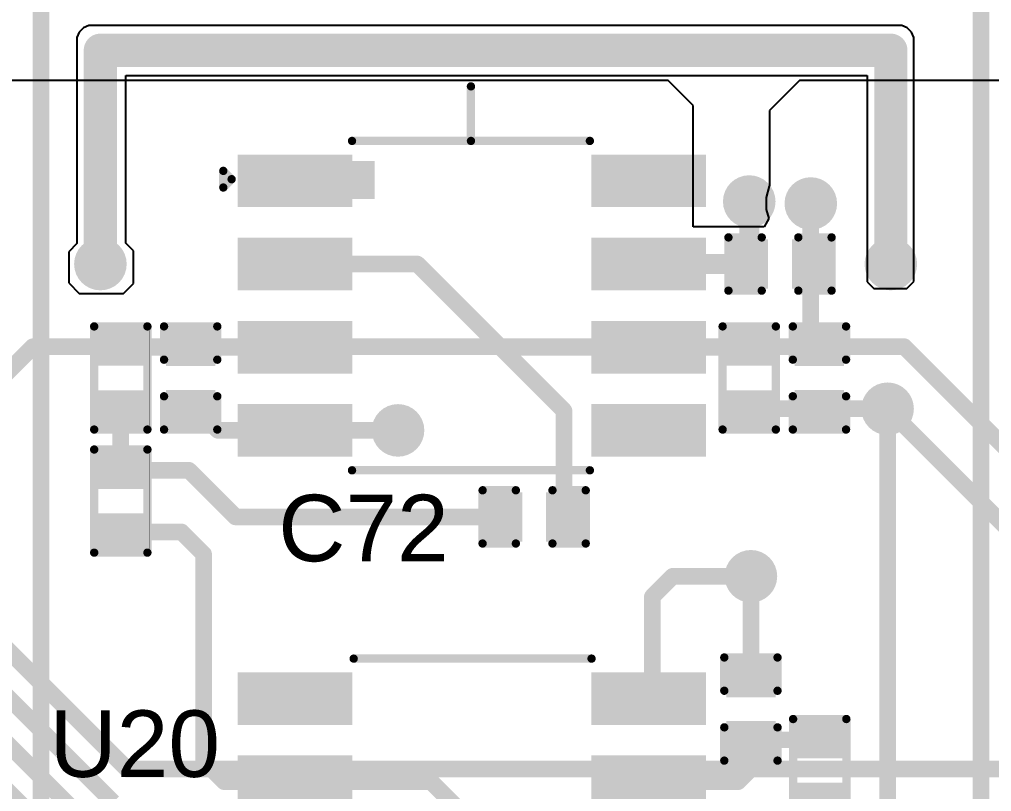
# Model space of a CAD drawing. Header units: millimetres. Extents: x -1.62 to 7.16, y -0.1 to 4.29.
# Drawn here: x 3.334 to 3.918, y 3.032 to 3.496 of the extents above; entities that cross this region are included whole.
import ezdxf

# ---------------------------------------------------------------- set-up
doc = ezdxf.new("R2010")
doc.units = ezdxf.units.MM
doc.header["$MEASUREMENT"] = 0
for name, color, linetype in [('BottomLayer', 5, 'Continuous'), ('BottomSolder', 6, 'Continuous'), ('TopLayer', 1, 'Continuous'), ('TopOverlay', 2, 'Continuous'), ('TopPaste', 8, 'Continuous'), ('TopSolder', 216, 'Continuous'), ('ViaHoleLayer', 16, 'Continuous')]:
    doc.layers.add(name, color=color, linetype=linetype)
doc.styles.add('Arial', font='', dxfattribs={"height": 0.2})
doc.styles.get('Arial').set_extended_font_data('Arial')

# ---------------------------------------------------------------- blocks, each defined once
blk = doc.blocks.new('SOIC_8_0_154___3_90___W______7')
at = {"layer": 'TopLayer'}
for points in [[(-0.136811, 0.063189), (-0.136811, 0.086811), (-0.0757874, 0.086811), (-0.0757874, 0.063189)], [(0.0757874, 0.063189), (0.0757874, 0.086811), (0.136811, 0.086811), (0.136811, 0.063189)], [(-0.136811, 0.013189), (-0.136811, 0.036811), (-0.0757874, 0.036811), (-0.0757874, 0.013189)], [(0.0757874, 0.013189), (0.0757874, 0.036811), (0.136811, 0.036811), (0.136811, 0.013189)], [(-0.136811, -0.036811), (-0.136811, -0.013189), (-0.0757874, -0.013189), (-0.0757874, -0.036811)], [(0.0757874, -0.036811), (0.0757874, -0.013189), (0.136811, -0.013189), (0.136811, -0.036811)], [(-0.136811, -0.086811), (-0.136811, -0.063189), (-0.0757874, -0.063189), (-0.0757874, -0.086811)], [(0.0757874, -0.086811), (0.0757874, -0.063189), (0.136811, -0.063189), (0.136811, -0.086811)]]:
    blk.add_hatch(color=1, dxfattribs=at).paths.add_polyline_path(points)
at = {"layer": 'TopOverlay'}
blk.add_hatch(color=2, dxfattribs=at).paths.add_polyline_path([(-0.0723701, 0.0639998), (-0.0583701, 0.0639998), (-0.0583701, 0.0869998), (-0.0723701, 0.0869998)])
at = {"layer": 'TopPaste'}
for points in [[(-0.136811, 0.063189), (-0.136811, 0.086811), (-0.0757874, 0.086811), (-0.0757874, 0.063189)], [(0.0757874, 0.063189), (0.0757874, 0.086811), (0.136811, 0.086811), (0.136811, 0.063189)], [(-0.136811, 0.013189), (-0.136811, 0.036811), (-0.0757874, 0.036811), (-0.0757874, 0.013189)], [(0.0757874, 0.013189), (0.0757874, 0.036811), (0.136811, 0.036811), (0.136811, 0.013189)], [(-0.136811, -0.036811), (-0.136811, -0.013189), (-0.0757874, -0.013189), (-0.0757874, -0.036811)], [(0.0757874, -0.036811), (0.0757874, -0.013189), (0.136811, -0.013189), (0.136811, -0.036811)], [(-0.136811, -0.086811), (-0.136811, -0.063189), (-0.0757874, -0.063189), (-0.0757874, -0.086811)], [(0.0757874, -0.086811), (0.0757874, -0.063189), (0.136811, -0.063189), (0.136811, -0.086811)]]:
    blk.add_hatch(color=8, dxfattribs=at).paths.add_polyline_path(points)
at = {"layer": 'TopSolder'}
for points in [[(-0.140811, 0.059189), (-0.140811, 0.090811), (-0.0717874, 0.090811), (-0.0717874, 0.059189)], [(0.0717874, 0.059189), (0.0717874, 0.090811), (0.140811, 0.090811), (0.140811, 0.059189)], [(-0.140811, 0.009189), (-0.140811, 0.040811), (-0.0717874, 0.040811), (-0.0717874, 0.009189)], [(0.0717874, 0.009189), (0.0717874, 0.040811), (0.140811, 0.040811), (0.140811, 0.009189)], [(-0.140811, -0.040811), (-0.140811, -0.009189), (-0.0717874, -0.009189), (-0.0717874, -0.040811)], [(0.0717874, -0.040811), (0.0717874, -0.009189), (0.140811, -0.009189), (0.140811, -0.040811)], [(-0.140811, -0.090811), (-0.140811, -0.059189), (-0.0717874, -0.059189), (-0.0717874, -0.090811)], [(0.0717874, -0.090811), (0.0717874, -0.059189), (0.140811, -0.059189), (0.140811, -0.090811)]]:
    blk.add_hatch(color=216, dxfattribs=at).paths.add_polyline_path(points)
at = {"layer": 'TopOverlay', "const_width": 0.005}
for points in [[(0.071, 0.099), (-0.072, 0.099)], [(-0.1443701, 0.076), (-0.1493701, 0.081)], [(-0.1493701, 0.081), (-0.1493701, 0.071)], [(-0.1443701, 0.076), (-0.1493701, 0.071)], [(0.071, -0.099), (-0.072, -0.099)]]:
    blk.add_lwpolyline(points, dxfattribs=at)
at = {"layer": 'TopOverlay', "const_width": 0.0025}
for points in [[(-0.07325, 0.099, 1), (-0.07075, 0.099, 1)], [(0.06975, 0.099, 1), (0.07225, 0.099, 1)], [(-0.1506201, 0.081, 1), (-0.1481201, 0.081, 1)], [(-0.1506201, 0.081, 1), (-0.1481201, 0.081, 1)], [(-0.1456201, 0.076, 1), (-0.1431201, 0.076, 1)], [(-0.1456201, 0.076, 1), (-0.1431201, 0.076, 1)], [(-0.1506201, 0.071, 1), (-0.1481201, 0.071, 1)], [(-0.1506201, 0.071, 1), (-0.1481201, 0.071, 1)], [(-0.07325, -0.099, 1), (-0.07075, -0.099, 1)], [(0.06975, -0.099, 1), (0.07225, -0.099, 1)]]:
    blk.add_lwpolyline(points, format="xyb", close=True, dxfattribs=at)
blk = doc.blocks.new('SOIC_8_0_154___3_90___W______8')
at = {"layer": 'TopLayer'}
for points in [[(-0.136811, 0.063189), (-0.136811, 0.086811), (-0.0757874, 0.086811), (-0.0757874, 0.063189)], [(0.0757874, 0.063189), (0.0757874, 0.086811), (0.136811, 0.086811), (0.136811, 0.063189)], [(-0.136811, 0.013189), (-0.136811, 0.036811), (-0.0757874, 0.036811), (-0.0757874, 0.013189)], [(0.0757874, 0.013189), (0.0757874, 0.036811), (0.136811, 0.036811), (0.136811, 0.013189)], [(-0.136811, -0.036811), (-0.136811, -0.013189), (-0.0757874, -0.013189), (-0.0757874, -0.036811)], [(0.0757874, -0.036811), (0.0757874, -0.013189), (0.136811, -0.013189), (0.136811, -0.036811)], [(-0.136811, -0.086811), (-0.136811, -0.063189), (-0.0757874, -0.063189), (-0.0757874, -0.086811)], [(0.0757874, -0.086811), (0.0757874, -0.063189), (0.136811, -0.063189), (0.136811, -0.086811)]]:
    blk.add_hatch(color=1, dxfattribs=at).paths.add_polyline_path(points)
at = {"layer": 'TopOverlay'}
blk.add_hatch(color=2, dxfattribs=at).paths.add_polyline_path([(-0.0723701, 0.064), (-0.0583701, 0.064), (-0.0583701, 0.087), (-0.0723701, 0.087)])
at = {"layer": 'TopPaste'}
for points in [[(-0.136811, 0.063189), (-0.136811, 0.086811), (-0.0757874, 0.086811), (-0.0757874, 0.063189)], [(0.0757874, 0.063189), (0.0757874, 0.086811), (0.136811, 0.086811), (0.136811, 0.063189)], [(-0.136811, 0.013189), (-0.136811, 0.036811), (-0.0757874, 0.036811), (-0.0757874, 0.013189)], [(0.0757874, 0.013189), (0.0757874, 0.036811), (0.136811, 0.036811), (0.136811, 0.013189)], [(-0.136811, -0.036811), (-0.136811, -0.013189), (-0.0757874, -0.013189), (-0.0757874, -0.036811)], [(0.0757874, -0.036811), (0.0757874, -0.013189), (0.136811, -0.013189), (0.136811, -0.036811)], [(-0.136811, -0.086811), (-0.136811, -0.063189), (-0.0757874, -0.063189), (-0.0757874, -0.086811)], [(0.0757874, -0.086811), (0.0757874, -0.063189), (0.136811, -0.063189), (0.136811, -0.086811)]]:
    blk.add_hatch(color=8, dxfattribs=at).paths.add_polyline_path(points)
at = {"layer": 'TopSolder'}
for points in [[(-0.140811, 0.059189), (-0.140811, 0.090811), (-0.0717874, 0.090811), (-0.0717874, 0.059189)], [(0.0717874, 0.059189), (0.0717874, 0.090811), (0.140811, 0.090811), (0.140811, 0.059189)], [(-0.140811, 0.009189), (-0.140811, 0.040811), (-0.0717874, 0.040811), (-0.0717874, 0.009189)], [(0.0717874, 0.009189), (0.0717874, 0.040811), (0.140811, 0.040811), (0.140811, 0.009189)], [(-0.140811, -0.040811), (-0.140811, -0.009189), (-0.0717874, -0.009189), (-0.0717874, -0.040811)], [(0.0717874, -0.040811), (0.0717874, -0.009189), (0.140811, -0.009189), (0.140811, -0.040811)], [(-0.140811, -0.090811), (-0.140811, -0.059189), (-0.0717874, -0.059189), (-0.0717874, -0.090811)], [(0.0717874, -0.090811), (0.0717874, -0.059189), (0.140811, -0.059189), (0.140811, -0.090811)]]:
    blk.add_hatch(color=216, dxfattribs=at).paths.add_polyline_path(points)
at = {"layer": 'TopOverlay', "const_width": 0.005}
for points in [[(-0.072, 0.099), (0.071, 0.099)], [(-0.1493701, 0.081), (-0.1443701, 0.076)], [(-0.1493701, 0.071), (-0.1493701, 0.081)], [(-0.1493701, 0.071), (-0.1443701, 0.076)], [(-0.072, -0.099), (0.071, -0.099)]]:
    blk.add_lwpolyline(points, dxfattribs=at)
at = {"layer": 'TopOverlay', "const_width": 0.0025}
for points in [[(-0.07325, 0.099, 1), (-0.07075, 0.099, 1)], [(0.06975, 0.099, 1), (0.07225, 0.099, 1)], [(-0.1506201, 0.081, 1), (-0.1481201, 0.081, 1)], [(-0.1506201, 0.081, 1), (-0.1481201, 0.081, 1)], [(-0.1456201, 0.076, 1), (-0.1431201, 0.076, 1)], [(-0.1456201, 0.076, 1), (-0.1431201, 0.076, 1)], [(-0.1506201, 0.071, 1), (-0.1481201, 0.071, 1)], [(-0.1506201, 0.071, 1), (-0.1481201, 0.071, 1)], [(-0.07325, -0.099, 1), (-0.07075, -0.099, 1)], [(0.06975, -0.099, 1), (0.07225, -0.099, 1)]]:
    blk.add_lwpolyline(points, format="xyb", close=True, dxfattribs=at)
blk = doc.blocks.new('R___0402_23')
at = {"layer": 'TopLayer'}
for points in [[(-0.0275, -0.0125), (-0.0275, 0.0125), (-0.0095, 0.0125), (-0.0095, -0.0125)], [(0.0095, -0.0125), (0.0095, 0.0125), (0.0275, 0.0125), (0.0275, -0.0125)]]:
    blk.add_hatch(color=1, dxfattribs=at).paths.add_polyline_path(points)
at = {"layer": 'TopPaste'}
for points in [[(-0.0275, -0.0125), (-0.0275, 0.0125), (-0.0095, 0.0125), (-0.0095, -0.0125)], [(0.0095, -0.0125), (0.0095, 0.0125), (0.0275, 0.0125), (0.0275, -0.0125)]]:
    blk.add_hatch(color=8, dxfattribs=at).paths.add_polyline_path(points)
at = {"layer": 'TopSolder'}
for points in [[(-0.0296654, -0.0146654), (-0.0296654, 0.0146654), (-0.0073346, 0.0146654), (-0.0073346, -0.0146654)], [(0.0073346, -0.0146654), (0.0073346, 0.0146654), (0.0296654, 0.0146654), (0.0296654, -0.0146654)]]:
    blk.add_hatch(color=216, dxfattribs=at).paths.add_polyline_path(points)
at = {"layer": 'TopOverlay'}
for points, const_width in [([(-0.031, 0.016), (0.031, 0.016)], 0.005), ([(-0.031, 0.016), (-0.031, -0.016)], 0.005), ([(0.031, 0.016), (0.031, -0.016)], 0.005), ([(-0.031, -0.016), (0.031, -0.016)], 0.005), ([(-0.032, -0.017), (0.032, -0.017)], 0.000127)]:
    blk.add_lwpolyline(points, dxfattribs=dict(at, const_width=const_width))
for points, const_width in [([(-0.03225, 0.016, 1), (-0.02975, 0.016, 1)], 0.0025), ([(-0.03225, 0.016, 1), (-0.02975, 0.016, 1)], 0.0025), ([(0.02975, 0.016, 1), (0.03225, 0.016, 1)], 0.0025), ([(0.02975, 0.016, 1), (0.03225, 0.016, 1)], 0.0025), ([(-0.03225, -0.016, 1), (-0.02975, -0.016, 1)], 0.0025), ([(-0.03225, -0.016, 1), (-0.02975, -0.016, 1)], 0.0025), ([(-0.0320317, -0.017, 1), (-0.0319683, -0.017, 1)], 6.35e-05), ([(0.02975, -0.016, 1), (0.03225, -0.016, 1)], 0.0025), ([(0.02975, -0.016, 1), (0.03225, -0.016, 1)], 0.0025), ([(0.0319683, -0.017, 1), (0.0320317, -0.017, 1)], 6.35e-05)]:
    blk.add_lwpolyline(points, format="xyb", close=True, dxfattribs=dict(at, const_width=const_width))
blk = doc.blocks.new('R___0402_25')
at = {"layer": 'TopLayer'}
for points in [[(-0.0275, -0.0125), (-0.0275, 0.0125), (-0.0095, 0.0125), (-0.0095, -0.0125)], [(0.0095, -0.0125), (0.0095, 0.0125), (0.0275, 0.0125), (0.0275, -0.0125)]]:
    blk.add_hatch(color=1, dxfattribs=at).paths.add_polyline_path(points)
at = {"layer": 'TopPaste'}
for points in [[(-0.0275, -0.0125), (-0.0275, 0.0125), (-0.0095, 0.0125), (-0.0095, -0.0125)], [(0.0095, -0.0125), (0.0095, 0.0125), (0.0275, 0.0125), (0.0275, -0.0125)]]:
    blk.add_hatch(color=8, dxfattribs=at).paths.add_polyline_path(points)
at = {"layer": 'TopSolder'}
for points in [[(-0.0296654, -0.0146654), (-0.0296654, 0.0146654), (-0.0073346, 0.0146654), (-0.0073346, -0.0146654)], [(0.0073346, -0.0146654), (0.0073346, 0.0146654), (0.0296654, 0.0146654), (0.0296654, -0.0146654)]]:
    blk.add_hatch(color=216, dxfattribs=at).paths.add_polyline_path(points)
at = {"layer": 'TopOverlay'}
for points, const_width in [([(-0.031, 0.016), (0.031, 0.016)], 0.005), ([(-0.031, 0.016), (-0.031, -0.016)], 0.005), ([(0.031, 0.016), (0.031, -0.016)], 0.005), ([(-0.031, -0.016), (0.031, -0.016)], 0.005), ([(-0.032, -0.017), (0.032, -0.017)], 0.000127)]:
    blk.add_lwpolyline(points, dxfattribs=dict(at, const_width=const_width))
for points, const_width in [([(-0.03225, 0.016, 1), (-0.02975, 0.016, 1)], 0.0025), ([(-0.03225, 0.016, 1), (-0.02975, 0.016, 1)], 0.0025), ([(0.02975, 0.016, 1), (0.03225, 0.016, 1)], 0.0025), ([(0.02975, 0.016, 1), (0.03225, 0.016, 1)], 0.0025), ([(-0.03225, -0.016, 1), (-0.02975, -0.016, 1)], 0.0025), ([(-0.03225, -0.016, 1), (-0.02975, -0.016, 1)], 0.0025), ([(-0.0320317, -0.017, 1), (-0.0319683, -0.017, 1)], 6.35e-05), ([(0.02975, -0.016, 1), (0.03225, -0.016, 1)], 0.0025), ([(0.02975, -0.016, 1), (0.03225, -0.016, 1)], 0.0025), ([(0.0319683, -0.017, 1), (0.0320317, -0.017, 1)], 6.35e-05)]:
    blk.add_lwpolyline(points, format="xyb", close=True, dxfattribs=dict(at, const_width=const_width))
blk = doc.blocks.new('R___0402_26')
at = {"layer": 'TopLayer'}
for points in [[(-0.0275, -0.0125), (-0.0275, 0.0125), (-0.0095, 0.0125), (-0.0095, -0.0125)], [(0.0095, -0.0125), (0.0095, 0.0125), (0.0275, 0.0125), (0.0275, -0.0125)]]:
    blk.add_hatch(color=1, dxfattribs=at).paths.add_polyline_path(points)
at = {"layer": 'TopPaste'}
for points in [[(-0.0275, -0.0125), (-0.0275, 0.0125), (-0.0095, 0.0125), (-0.0095, -0.0125)], [(0.0095, -0.0125), (0.0095, 0.0125), (0.0275, 0.0125), (0.0275, -0.0125)]]:
    blk.add_hatch(color=8, dxfattribs=at).paths.add_polyline_path(points)
at = {"layer": 'TopSolder'}
for points in [[(-0.0296654, -0.0146654), (-0.0296654, 0.0146654), (-0.0073346, 0.0146654), (-0.0073346, -0.0146654)], [(0.0073346, -0.0146654), (0.0073346, 0.0146654), (0.0296654, 0.0146654), (0.0296654, -0.0146654)]]:
    blk.add_hatch(color=216, dxfattribs=at).paths.add_polyline_path(points)
at = {"layer": 'TopOverlay'}
for points, const_width in [([(-0.031, 0.016), (0.031, 0.016)], 0.005), ([(-0.031, 0.016), (-0.031, -0.016)], 0.005), ([(0.031, 0.016), (0.031, -0.016)], 0.005), ([(-0.031, -0.016), (0.031, -0.016)], 0.005), ([(-0.032, -0.017), (0.032, -0.017)], 0.000127)]:
    blk.add_lwpolyline(points, dxfattribs=dict(at, const_width=const_width))
for points, const_width in [([(-0.03225, 0.016, 1), (-0.02975, 0.016, 1)], 0.0025), ([(-0.03225, 0.016, 1), (-0.02975, 0.016, 1)], 0.0025), ([(0.02975, 0.016, 1), (0.03225, 0.016, 1)], 0.0025), ([(0.02975, 0.016, 1), (0.03225, 0.016, 1)], 0.0025), ([(-0.03225, -0.016, 1), (-0.02975, -0.016, 1)], 0.0025), ([(-0.03225, -0.016, 1), (-0.02975, -0.016, 1)], 0.0025), ([(-0.0320317, -0.017, 1), (-0.0319683, -0.017, 1)], 6.35e-05), ([(0.02975, -0.016, 1), (0.03225, -0.016, 1)], 0.0025), ([(0.02975, -0.016, 1), (0.03225, -0.016, 1)], 0.0025), ([(0.0319683, -0.017, 1), (0.0320317, -0.017, 1)], 6.35e-05)]:
    blk.add_lwpolyline(points, format="xyb", close=True, dxfattribs=dict(at, const_width=const_width))
blk = doc.blocks.new('R___0402_27')
at = {"layer": 'TopLayer'}
for points in [[(-0.0275, -0.0125), (-0.0275, 0.0125), (-0.0095, 0.0125), (-0.0095, -0.0125)], [(0.0095, -0.0125), (0.0095, 0.0125), (0.0275, 0.0125), (0.0275, -0.0125)]]:
    blk.add_hatch(color=1, dxfattribs=at).paths.add_polyline_path(points)
at = {"layer": 'TopPaste'}
for points in [[(-0.0275, -0.0125), (-0.0275, 0.0125), (-0.0095, 0.0125), (-0.0095, -0.0125)], [(0.0095, -0.0125), (0.0095, 0.0125), (0.0275, 0.0125), (0.0275, -0.0125)]]:
    blk.add_hatch(color=8, dxfattribs=at).paths.add_polyline_path(points)
at = {"layer": 'TopSolder'}
for points in [[(-0.0296654, -0.0146654), (-0.0296654, 0.0146654), (-0.0073346, 0.0146654), (-0.0073346, -0.0146654)], [(0.0073346, -0.0146654), (0.0073346, 0.0146654), (0.0296654, 0.0146654), (0.0296654, -0.0146654)]]:
    blk.add_hatch(color=216, dxfattribs=at).paths.add_polyline_path(points)
at = {"layer": 'TopOverlay'}
for points, const_width in [([(0.031, 0.016), (-0.031, 0.016)], 0.005), ([(-0.031, -0.016), (-0.031, 0.016)], 0.005), ([(0.031, -0.016), (0.031, 0.016)], 0.005), ([(0.031, -0.016), (-0.031, -0.016)], 0.005), ([(0.032, -0.017), (-0.032, -0.017)], 0.000127)]:
    blk.add_lwpolyline(points, dxfattribs=dict(at, const_width=const_width))
for points, const_width in [([(-0.03225, 0.016, 1), (-0.02975, 0.016, 1)], 0.0025), ([(-0.03225, 0.016, 1), (-0.02975, 0.016, 1)], 0.0025), ([(0.02975, 0.016, 1), (0.03225, 0.016, 1)], 0.0025), ([(0.02975, 0.016, 1), (0.03225, 0.016, 1)], 0.0025), ([(-0.03225, -0.016, 1), (-0.02975, -0.016, 1)], 0.0025), ([(-0.03225, -0.016, 1), (-0.02975, -0.016, 1)], 0.0025), ([(-0.0320317, -0.017, 1), (-0.0319683, -0.017, 1)], 6.35e-05), ([(0.02975, -0.016, 1), (0.03225, -0.016, 1)], 0.0025), ([(0.02975, -0.016, 1), (0.03225, -0.016, 1)], 0.0025), ([(0.0319683, -0.017, 1), (0.0320317, -0.017, 1)], 6.35e-05)]:
    blk.add_lwpolyline(points, format="xyb", close=True, dxfattribs=dict(at, const_width=const_width))
blk = doc.blocks.new('C___0402_50')
at = {"layer": 'TopLayer'}
for points in [[(-0.0275, -0.0125), (-0.0275, 0.0125), (-0.0095, 0.0125), (-0.0095, -0.0125)], [(0.0095, -0.0125), (0.0095, 0.0125), (0.0275, 0.0125), (0.0275, -0.0125)]]:
    blk.add_hatch(color=1, dxfattribs=at).paths.add_polyline_path(points)
at = {"layer": 'TopPaste'}
for points in [[(-0.0275, -0.0125), (-0.0275, 0.0125), (-0.0095, 0.0125), (-0.0095, -0.0125)], [(0.0095, -0.0125), (0.0095, 0.0125), (0.0275, 0.0125), (0.0275, -0.0125)]]:
    blk.add_hatch(color=8, dxfattribs=at).paths.add_polyline_path(points)
at = {"layer": 'TopSolder'}
for points in [[(-0.0298622, -0.0148622), (-0.0298622, 0.0148622), (-0.0071378, 0.0148622), (-0.0071378, -0.0148622)], [(0.0071378, -0.0148622), (0.0071378, 0.0148622), (0.0298622, 0.0148622), (0.0298622, -0.0148622)]]:
    blk.add_hatch(color=216, dxfattribs=at).paths.add_polyline_path(points)
at = {"layer": 'TopOverlay', "const_width": 0.005}
for points in [[(-0.031, -0.016), (-0.031, 0.016)], [(-0.031, 0.016), (-0.011, 0.016)], [(0.011, 0.016), (0.031, 0.016)], [(0.031, -0.016), (0.031, 0.016)], [(-0.031, -0.016), (-0.011, -0.016)], [(0.011, -0.016), (0.031, -0.016)]]:
    blk.add_lwpolyline(points, dxfattribs=at)
at = {"layer": 'TopOverlay', "const_width": 0.0025}
for points in [[(-0.03225, 0.016, 1), (-0.02975, 0.016, 1)], [(-0.03225, 0.016, 1), (-0.02975, 0.016, 1)], [(-0.01225, 0.016, 1), (-0.00975, 0.016, 1)], [(0.00975, 0.016, 1), (0.01225, 0.016, 1)], [(0.02975, 0.016, 1), (0.03225, 0.016, 1)], [(0.02975, 0.016, 1), (0.03225, 0.016, 1)], [(-0.03225, -0.016, 1), (-0.02975, -0.016, 1)], [(-0.03225, -0.016, 1), (-0.02975, -0.016, 1)], [(-0.01225, -0.016, 1), (-0.00975, -0.016, 1)], [(0.00975, -0.016, 1), (0.01225, -0.016, 1)], [(0.02975, -0.016, 1), (0.03225, -0.016, 1)], [(0.02975, -0.016, 1), (0.03225, -0.016, 1)]]:
    blk.add_lwpolyline(points, format="xyb", close=True, dxfattribs=at)
blk = doc.blocks.new('C___0402_51')
at = {"layer": 'TopLayer'}
for points in [[(-0.0275, -0.0125), (-0.0275, 0.0125), (-0.0095, 0.0125), (-0.0095, -0.0125)], [(0.0095, -0.0125), (0.0095, 0.0125), (0.0275, 0.0125), (0.0275, -0.0125)]]:
    blk.add_hatch(color=1, dxfattribs=at).paths.add_polyline_path(points)
at = {"layer": 'TopPaste'}
for points in [[(-0.0275, -0.0125), (-0.0275, 0.0125), (-0.0095, 0.0125), (-0.0095, -0.0125)], [(0.0095, -0.0125), (0.0095, 0.0125), (0.0275, 0.0125), (0.0275, -0.0125)]]:
    blk.add_hatch(color=8, dxfattribs=at).paths.add_polyline_path(points)
at = {"layer": 'TopSolder'}
for points in [[(-0.0298622, -0.0148622), (-0.0298622, 0.0148622), (-0.0071378, 0.0148622), (-0.0071378, -0.0148622)], [(0.0071378, -0.0148622), (0.0071378, 0.0148622), (0.0298622, 0.0148622), (0.0298622, -0.0148622)]]:
    blk.add_hatch(color=216, dxfattribs=at).paths.add_polyline_path(points)
at = {"layer": 'TopOverlay', "const_width": 0.005}
for points in [[(-0.031, -0.016), (-0.031, 0.016)], [(-0.011, 0.016), (-0.031, 0.016)], [(0.031, 0.016), (0.011, 0.016)], [(0.031, -0.016), (0.031, 0.016)], [(-0.011, -0.016), (-0.031, -0.016)], [(0.031, -0.016), (0.011, -0.016)]]:
    blk.add_lwpolyline(points, dxfattribs=at)
at = {"layer": 'TopOverlay', "const_width": 0.0025}
for points in [[(-0.03225, 0.016, 1), (-0.02975, 0.016, 1)], [(-0.03225, 0.016, 1), (-0.02975, 0.016, 1)], [(-0.01225, 0.016, 1), (-0.00975, 0.016, 1)], [(0.00975, 0.016, 1), (0.01225, 0.016, 1)], [(0.02975, 0.016, 1), (0.03225, 0.016, 1)], [(0.02975, 0.016, 1), (0.03225, 0.016, 1)], [(-0.03225, -0.016, 1), (-0.02975, -0.016, 1)], [(-0.03225, -0.016, 1), (-0.02975, -0.016, 1)], [(-0.01225, -0.016, 1), (-0.00975, -0.016, 1)], [(0.00975, -0.016, 1), (0.01225, -0.016, 1)], [(0.02975, -0.016, 1), (0.03225, -0.016, 1)], [(0.02975, -0.016, 1), (0.03225, -0.016, 1)]]:
    blk.add_lwpolyline(points, format="xyb", close=True, dxfattribs=at)
blk = doc.blocks.new('C___0402_52')
at = {"layer": 'TopLayer'}
for points in [[(-0.0275, -0.0125), (-0.0275, 0.0125), (-0.0095, 0.0125), (-0.0095, -0.0125)], [(0.0095, -0.0125), (0.0095, 0.0125), (0.0275, 0.0125), (0.0275, -0.0125)]]:
    blk.add_hatch(color=1, dxfattribs=at).paths.add_polyline_path(points)
at = {"layer": 'TopPaste'}
for points in [[(-0.0275, -0.0125), (-0.0275, 0.0125), (-0.0095, 0.0125), (-0.0095, -0.0125)], [(0.0095, -0.0125), (0.0095, 0.0125), (0.0275, 0.0125), (0.0275, -0.0125)]]:
    blk.add_hatch(color=8, dxfattribs=at).paths.add_polyline_path(points)
at = {"layer": 'TopSolder'}
for points in [[(-0.0298622, -0.0148622), (-0.0298622, 0.0148622), (-0.0071378, 0.0148622), (-0.0071378, -0.0148622)], [(0.0071378, -0.0148622), (0.0071378, 0.0148622), (0.0298622, 0.0148622), (0.0298622, -0.0148622)]]:
    blk.add_hatch(color=216, dxfattribs=at).paths.add_polyline_path(points)
at = {"layer": 'TopOverlay', "const_width": 0.005}
for points in [[(-0.031, 0.016), (-0.031, -0.016)], [(-0.031, 0.016), (-0.011, 0.016)], [(0.011, 0.016), (0.031, 0.016)], [(0.031, 0.016), (0.031, -0.016)], [(-0.031, -0.016), (-0.011, -0.016)], [(0.011, -0.016), (0.031, -0.016)]]:
    blk.add_lwpolyline(points, dxfattribs=at)
at = {"layer": 'TopOverlay', "const_width": 0.0025}
for points in [[(-0.03225, 0.016, 1), (-0.02975, 0.016, 1)], [(-0.03225, 0.016, 1), (-0.02975, 0.016, 1)], [(-0.01225, 0.016, 1), (-0.00975, 0.016, 1)], [(0.00975, 0.016, 1), (0.01225, 0.016, 1)], [(0.02975, 0.016, 1), (0.03225, 0.016, 1)], [(0.02975, 0.016, 1), (0.03225, 0.016, 1)], [(-0.03225, -0.016, 1), (-0.02975, -0.016, 1)], [(-0.03225, -0.016, 1), (-0.02975, -0.016, 1)], [(-0.01225, -0.016, 1), (-0.00975, -0.016, 1)], [(0.00975, -0.016, 1), (0.01225, -0.016, 1)], [(0.02975, -0.016, 1), (0.03225, -0.016, 1)], [(0.02975, -0.016, 1), (0.03225, -0.016, 1)]]:
    blk.add_lwpolyline(points, format="xyb", close=True, dxfattribs=at)
blk = doc.blocks.new('C___0402_53')
at = {"layer": 'TopLayer'}
for points in [[(-0.0275, -0.0125), (-0.0275, 0.0125), (-0.0095, 0.0125), (-0.0095, -0.0125)], [(0.0095, -0.0125), (0.0095, 0.0125), (0.0275, 0.0125), (0.0275, -0.0125)]]:
    blk.add_hatch(color=1, dxfattribs=at).paths.add_polyline_path(points)
at = {"layer": 'TopPaste'}
for points in [[(-0.0275, -0.0125), (-0.0275, 0.0125), (-0.0095, 0.0125), (-0.0095, -0.0125)], [(0.0095, -0.0125), (0.0095, 0.0125), (0.0275, 0.0125), (0.0275, -0.0125)]]:
    blk.add_hatch(color=8, dxfattribs=at).paths.add_polyline_path(points)
at = {"layer": 'TopSolder'}
for points in [[(-0.0298622, -0.0148622), (-0.0298622, 0.0148622), (-0.0071378, 0.0148622), (-0.0071378, -0.0148622)], [(0.0071378, -0.0148622), (0.0071378, 0.0148622), (0.0298622, 0.0148622), (0.0298622, -0.0148622)]]:
    blk.add_hatch(color=216, dxfattribs=at).paths.add_polyline_path(points)
at = {"layer": 'TopOverlay', "const_width": 0.005}
for points in [[(-0.031, -0.016), (-0.031, 0.016)], [(-0.011, 0.016), (-0.031, 0.016)], [(0.031, 0.016), (0.011, 0.016)], [(0.031, -0.016), (0.031, 0.016)], [(-0.011, -0.016), (-0.031, -0.016)], [(0.031, -0.016), (0.011, -0.016)]]:
    blk.add_lwpolyline(points, dxfattribs=at)
at = {"layer": 'TopOverlay', "const_width": 0.0025}
for points in [[(-0.03225, 0.016, 1), (-0.02975, 0.016, 1)], [(-0.03225, 0.016, 1), (-0.02975, 0.016, 1)], [(-0.01225, 0.016, 1), (-0.00975, 0.016, 1)], [(0.00975, 0.016, 1), (0.01225, 0.016, 1)], [(0.02975, 0.016, 1), (0.03225, 0.016, 1)], [(0.02975, 0.016, 1), (0.03225, 0.016, 1)], [(-0.03225, -0.016, 1), (-0.02975, -0.016, 1)], [(-0.03225, -0.016, 1), (-0.02975, -0.016, 1)], [(-0.01225, -0.016, 1), (-0.00975, -0.016, 1)], [(0.00975, -0.016, 1), (0.01225, -0.016, 1)], [(0.02975, -0.016, 1), (0.03225, -0.016, 1)], [(0.02975, -0.016, 1), (0.03225, -0.016, 1)]]:
    blk.add_lwpolyline(points, format="xyb", close=True, dxfattribs=at)
blk = doc.blocks.new('C___0402_54')
at = {"layer": 'TopLayer'}
for points in [[(-0.0275, -0.0125), (-0.0275, 0.0125), (-0.0095, 0.0125), (-0.0095, -0.0125)], [(0.0095, -0.0125), (0.0095, 0.0125), (0.0275, 0.0125), (0.0275, -0.0125)]]:
    blk.add_hatch(color=1, dxfattribs=at).paths.add_polyline_path(points)
at = {"layer": 'TopPaste'}
for points in [[(-0.0275, -0.0125), (-0.0275, 0.0125), (-0.0095, 0.0125), (-0.0095, -0.0125)], [(0.0095, -0.0125), (0.0095, 0.0125), (0.0275, 0.0125), (0.0275, -0.0125)]]:
    blk.add_hatch(color=8, dxfattribs=at).paths.add_polyline_path(points)
at = {"layer": 'TopSolder'}
for points in [[(-0.0298622, -0.0148622), (-0.0298622, 0.0148622), (-0.0071378, 0.0148622), (-0.0071378, -0.0148622)], [(0.0071378, -0.0148622), (0.0071378, 0.0148622), (0.0298622, 0.0148622), (0.0298622, -0.0148622)]]:
    blk.add_hatch(color=216, dxfattribs=at).paths.add_polyline_path(points)
at = {"layer": 'TopOverlay', "const_width": 0.005}
for points in [[(-0.031, -0.016), (-0.031, 0.016)], [(-0.031, 0.016), (-0.011, 0.016)], [(0.011, 0.016), (0.031, 0.016)], [(0.031, -0.016), (0.031, 0.016)], [(-0.031, -0.016), (-0.011, -0.016)], [(0.011, -0.016), (0.031, -0.016)]]:
    blk.add_lwpolyline(points, dxfattribs=at)
at = {"layer": 'TopOverlay', "const_width": 0.0025}
for points in [[(-0.03225, 0.016, 1), (-0.02975, 0.016, 1)], [(-0.03225, 0.016, 1), (-0.02975, 0.016, 1)], [(-0.01225, 0.016, 1), (-0.00975, 0.016, 1)], [(0.00975, 0.016, 1), (0.01225, 0.016, 1)], [(0.02975, 0.016, 1), (0.03225, 0.016, 1)], [(0.02975, 0.016, 1), (0.03225, 0.016, 1)], [(-0.03225, -0.016, 1), (-0.02975, -0.016, 1)], [(-0.03225, -0.016, 1), (-0.02975, -0.016, 1)], [(-0.01225, -0.016, 1), (-0.00975, -0.016, 1)], [(0.00975, -0.016, 1), (0.01225, -0.016, 1)], [(0.02975, -0.016, 1), (0.03225, -0.016, 1)], [(0.02975, -0.016, 1), (0.03225, -0.016, 1)]]:
    blk.add_lwpolyline(points, format="xyb", close=True, dxfattribs=at)

msp = doc.modelspace()

# ---------------------------------------------------------------- hatches: boundary and pattern name
at = {"layer": 'BottomLayer'}
h = msp.add_hatch(color=5, dxfattribs=at)
edge = h.paths.add_edge_path()
edge.add_arc((3.772804, 3.3862563), 0.011811, 0, 360)
h = msp.add_hatch(color=5, dxfattribs=at)
edge = h.paths.add_edge_path()
edge.add_arc((3.809804, 3.3850673), 0.011811, 0, 360)
h = msp.add_hatch(color=5, dxfattribs=at)
edge = h.paths.add_edge_path()
edge.add_arc((3.3827318, 3.3486995), 0.011811, 0, 360)
h = msp.add_hatch(color=5, dxfattribs=at)
edge = h.paths.add_edge_path()
edge.add_arc((3.8579115, 3.3486995), 0.011811, 0, 360)
h = msp.add_hatch(color=5, dxfattribs=at)
edge = h.paths.add_edge_path()
edge.add_arc((3.8559625, 3.2616995), 0.011811, 0, 360)
h = msp.add_hatch(color=5, dxfattribs=at)
edge = h.paths.add_edge_path()
edge.add_arc((3.56166, 3.2486995), 0.011811, 0, 360)
h = msp.add_hatch(color=5, dxfattribs=at)
edge = h.paths.add_edge_path()
edge.add_arc((3.773804, 3.161), 0.011811, 0, 360)
at = {"layer": 'BottomSolder'}
h = msp.add_hatch(color=6, dxfattribs=at)
edge = h.paths.add_edge_path()
edge.add_arc((3.772804, 3.3862563), 0.015811, 0, 360)
h = msp.add_hatch(color=6, dxfattribs=at)
edge = h.paths.add_edge_path()
edge.add_arc((3.809804, 3.3850673), 0.015811, 0, 360)
h = msp.add_hatch(color=6, dxfattribs=at)
edge = h.paths.add_edge_path()
edge.add_arc((3.3827318, 3.3486995), 0.015811, 0, 360)
h = msp.add_hatch(color=6, dxfattribs=at)
edge = h.paths.add_edge_path()
edge.add_arc((3.8579115, 3.3486995), 0.015811, 0, 360)
h = msp.add_hatch(color=6, dxfattribs=at)
edge = h.paths.add_edge_path()
edge.add_arc((3.8559625, 3.2616995), 0.015811, 0, 360)
h = msp.add_hatch(color=6, dxfattribs=at)
edge = h.paths.add_edge_path()
edge.add_arc((3.56166, 3.2486995), 0.015811, 0, 360)
h = msp.add_hatch(color=6, dxfattribs=at)
edge = h.paths.add_edge_path()
edge.add_arc((3.773804, 3.161), 0.015811, 0, 360)
at = {"layer": 'TopLayer'}
h = msp.add_hatch(color=1, dxfattribs=at)
edge = h.paths.add_edge_path()
edge.add_arc((3.772804, 3.3862563), 0.011811, 0, 360)
h = msp.add_hatch(color=1, dxfattribs=at)
edge = h.paths.add_edge_path()
edge.add_arc((3.809804, 3.3850673), 0.011811, 0, 360)
h = msp.add_hatch(color=1, dxfattribs=at)
edge = h.paths.add_edge_path()
edge.add_arc((3.3827318, 3.3486995), 0.011811, 0, 360)
h = msp.add_hatch(color=1, dxfattribs=at)
edge = h.paths.add_edge_path()
edge.add_arc((3.8579115, 3.3486995), 0.011811, 0, 360)
h = msp.add_hatch(color=1, dxfattribs=at)
edge = h.paths.add_edge_path()
edge.add_arc((3.8559625, 3.2616995), 0.011811, 0, 360)
h = msp.add_hatch(color=1, dxfattribs=at)
edge = h.paths.add_edge_path()
edge.add_arc((3.56166, 3.2486995), 0.011811, 0, 360)
h = msp.add_hatch(color=1, dxfattribs=at)
edge = h.paths.add_edge_path()
edge.add_arc((3.773804, 3.161), 0.011811, 0, 360)
at = {"layer": 'TopSolder'}
h = msp.add_hatch(color=216, dxfattribs=at)
edge = h.paths.add_edge_path()
edge.add_arc((3.772804, 3.3862563), 0.015811, 0, 360)
h = msp.add_hatch(color=216, dxfattribs=at)
edge = h.paths.add_edge_path()
edge.add_arc((3.809804, 3.3850673), 0.015811, 0, 360)
h = msp.add_hatch(color=216, dxfattribs=at)
edge = h.paths.add_edge_path()
edge.add_arc((3.3827318, 3.3486995), 0.015811, 0, 360)
h = msp.add_hatch(color=216, dxfattribs=at)
edge = h.paths.add_edge_path()
edge.add_arc((3.8579115, 3.3486995), 0.015811, 0, 360)
h = msp.add_hatch(color=216, dxfattribs=at)
edge = h.paths.add_edge_path()
edge.add_arc((3.8559625, 3.2616995), 0.015811, 0, 360)
h = msp.add_hatch(color=216, dxfattribs=at)
edge = h.paths.add_edge_path()
edge.add_arc((3.56166, 3.2486995), 0.015811, 0, 360)
h = msp.add_hatch(color=216, dxfattribs=at)
edge = h.paths.add_edge_path()
edge.add_arc((3.773804, 3.161), 0.015811, 0, 360)
at = {"layer": 'ViaHoleLayer'}
h = msp.add_hatch(color=16, dxfattribs=at)
edge = h.paths.add_edge_path()
edge.add_arc((3.772804, 3.3862563), 0.0059055, 0, 360)
h = msp.add_hatch(color=16, dxfattribs=at)
edge = h.paths.add_edge_path()
edge.add_arc((3.809804, 3.3850673), 0.0059055, 0, 360)
h = msp.add_hatch(color=16, dxfattribs=at)
edge = h.paths.add_edge_path()
edge.add_arc((3.3827318, 3.3486995), 0.0059055, 0, 360)
h = msp.add_hatch(color=16, dxfattribs=at)
edge = h.paths.add_edge_path()
edge.add_arc((3.8579115, 3.3486995), 0.0059055, 0, 360)
h = msp.add_hatch(color=16, dxfattribs=at)
edge = h.paths.add_edge_path()
edge.add_arc((3.8559625, 3.2616995), 0.0059055, 0, 360)
h = msp.add_hatch(color=16, dxfattribs=at)
edge = h.paths.add_edge_path()
edge.add_arc((3.56166, 3.2486995), 0.0059055, 0, 360)
h = msp.add_hatch(color=16, dxfattribs=at)
edge = h.paths.add_edge_path()
edge.add_arc((3.773804, 3.161), 0.0059055, 0, 360)

# ---------------------------------------------------------------- linework, layer by layer
at = {"layer": 'BottomLayer'}
for p, q in [((3.724, 3.459), (3.251, 3.459)), ((3.739, 3.444), (3.724, 3.459)), ((3.803, 3.459), (3.785, 3.441)), ((4.293, 3.459), (3.803, 3.459)), ((3.739, 3.371), (3.739, 3.444)), ((3.785, 3.441), (3.785, 3.3957276)), ((3.7848201, 3.395416), (3.782993, 3.388597)), ((3.785, 3.3957276), (3.7848201, 3.395416)), ((3.782993, 3.388597), (3.782993, 3.3815376)), ((3.782993, 3.3815376), (3.7844767, 3.3760001)), ((3.7844767, 3.3760001), (3.7818508, 3.371)), ((3.7818508, 3.371), (3.739, 3.371))]:
    msp.add_line(p, q, dxfattribs=at)
at = {"layer": 'BottomLayer', "const_width": 0.01}
for points in [[(3.0057461, 3.4380965), (3.3987125, 3.0451301)], [(2.9974619, 3.4180965), (3.3904283, 3.0251301)], [(2.9891777, 3.3980965), (3.3821441, 3.0051301)], [(2.9808935, 3.3780965), (3.3738599, 2.9851301)], [(3.3048334, 3.2617008), (3.3421326, 3.299)], [(3.3421326, 3.299), (3.866, 3.299)], [(3.866, 3.299), (4.039, 3.126)], [(3.8559625, 3.2616995), (4.018662, 3.099)], [(3.3987125, 3.0451301), (5.1214005, 3.0451301)]]:
    msp.add_lwpolyline(points, dxfattribs=at)
at = {"layer": 'BottomLayer', "const_width": 0.005}
for points in [[(3.3396326, 3.299, 1), (3.3446326, 3.299, 1)], [(3.3396326, 3.299, 1), (3.3446326, 3.299, 1)], [(3.8635, 3.299, 1), (3.8685, 3.299, 1)], [(3.8635, 3.299, 1), (3.8685, 3.299, 1)], [(3.8534625, 3.2616995, 1), (3.8584625, 3.2616995, 1)], [(3.3962125, 3.0451301, 1), (3.4012125, 3.0451301, 1)], [(3.3962125, 3.0451301, 1), (3.4012125, 3.0451301, 1)]]:
    msp.add_lwpolyline(points, format="xyb", close=True, dxfattribs=at)
at = {"layer": 'TopLayer'}
for p, q in [((3.3725619, 3.4906298), (3.3700301, 3.488098)), ((3.3758697, 3.492), (3.3725619, 3.4906298)), ((3.37766, 3.492), (3.3758697, 3.492)), ((3.86266, 3.492), (3.37766, 3.492)), ((3.8644502, 3.492), (3.86266, 3.492)), ((3.86266, 3.492), (3.86266, 3.492)), ((3.867758, 3.4906298), (3.8644502, 3.492)), ((3.8702898, 3.488098), (3.867758, 3.4906298)), ((3.3700301, 3.488098), (3.36866, 3.4847902)), ((3.36866, 3.4847902), (3.36866, 3.483)), ((3.87166, 3.4847902), (3.8702898, 3.488098)), ((3.87166, 3.483), (3.87166, 3.4847902)), ((3.36866, 3.483), (3.36866, 3.483)), ((3.36866, 3.483), (3.36866, 3.361)), ((3.8716599, 3.3381994), (3.87166, 3.483)), ((3.3980352, 3.4619968), (3.84366, 3.4620032)), ((3.3980352, 3.3611931), (3.3980352, 3.4619968)), ((3.84366, 3.4620032), (3.84366, 3.3379999)), ((3.36866, 3.361), (3.36366, 3.356)), ((3.40266, 3.3565683), (3.3980352, 3.3611931)), ((3.36366, 3.356), (3.36366, 3.3373399)), ((3.40266, 3.337), (3.40266, 3.3565683)), ((3.36366, 3.3373399), (3.37, 3.331)), ((3.39666, 3.331), (3.40266, 3.337)), ((3.84366, 3.3379999), (3.8476599, 3.334)), ((3.8674604, 3.3339999), (3.8716599, 3.3381994)), ((3.8476599, 3.334), (3.8674604, 3.3339999)), ((3.37, 3.331), (3.39666, 3.331))]:
    msp.add_line(p, q, dxfattribs=at)
for points, const_width in [([(3.347, 2.806), (3.347, 3.563)], 0.01), ([(3.9122101, 2.8247899), (3.9122101, 3.5564349)], 0.01), ([(3.3827318, 3.3486995), (3.3827318, 3.4771995)], 0.02), ([(3.3827318, 3.4771995), (3.8579115, 3.4771995)], 0.02), ([(3.8579115, 3.3486995), (3.8579115, 3.4771995)], 0.02), ([(3.772804, 3.3486995), (3.772804, 3.3862563)], 0.012), ([(3.809804, 3.3486995), (3.809804, 3.3850673)], 0.01), ([(3.717404, 3.3486995), (3.772804, 3.3486995)], 0.012), ([(3.5009675, 3.3486989), (3.5732403, 3.3486989)], 0.01), ([(3.5732403, 3.3486989), (3.6232403, 3.2986989)], 0.01), ([(3.809804, 3.3026995), (3.809804, 3.3486995)], 0.01), ([(3.395, 3.2987008), (3.3950007, 3.2987001)], 0.01), ([(3.3950007, 3.2987001), (3.4997002, 3.2987001)], 0.01), ([(3.4997002, 3.2987001), (3.4997008, 3.2986995)], 0.01), ([(3.6232403, 3.2986989), (3.6614293, 3.2605099)], 0.01), ([(3.6232403, 3.2986989), (3.7135659, 3.2986989)], 0.01), ([(3.7135659, 3.2986989), (3.7135665, 3.2986995)], 0.01), ([(3.7135665, 3.2986995), (3.772804, 3.2986995)], 0.01), ([(3.772804, 3.2986995), (3.7728047, 3.2987002)], 0.01), ([(3.809804, 3.3026995), (3.813804, 3.2986995)], 0.01), ([(3.813804, 3.2986995), (3.815, 3.2986995)], 0.01), ([(3.395, 3.2617008), (3.3950032, 3.2616976)], 0.01), ([(3.3950032, 3.224704), (3.3950032, 3.2616976)], 0.01), ([(3.437, 3.2617008), (3.4405, 3.2617008)], 0.01), ([(3.4405, 3.2617008), (3.4535013, 3.2486995)], 0.01), ([(3.6614293, 3.1967002), (3.6614293, 3.2605099)], 0.01), ([(3.772804, 3.2616995), (3.815, 3.2616995)], 0.01), ([(3.815, 3.2616995), (3.8559625, 3.2616995)], 0.01), ([(3.8559625, 2.9163968), (3.8559625, 3.2616995)], 0.01), ([(3.4535013, 3.2486995), (3.4997008, 3.2486995)], 0.01), ([(3.4997008, 3.2486995), (3.56166, 3.2486995)], 0.01), ([(3.3950032, 3.224704), (3.3950064, 3.2247008)], 0.01), ([(3.3950064, 3.2247008), (3.43594, 3.2247008)], 0.01), ([(3.43594, 3.2247008), (3.4639387, 3.1967021)], 0.01), ([(3.4639387, 3.1967021), (3.6201338, 3.1967021)], 0.01), ([(3.3985107, 3.1876995), (3.4313883, 3.1876995)], 0.01), ([(3.4313883, 3.1876995), (3.4447763, 3.1743115)], 0.01), ([(3.4447763, 3.0500005), (3.4447763, 3.1743115)], 0.01), ([(3.7145652, 3.1487337), (3.7268315, 3.161)], 0.01), ([(3.7268315, 3.161), (3.773804, 3.161)], 0.01), ([(3.773804, 3.099689), (3.773804, 3.161)], 0.01), ([(3.7145652, 3.0875), (3.7145652, 3.1487337)], 0.01), ([(3.771538, 3.062689), (3.7730517, 3.0611753)], 0.01), ([(3.7730517, 3.0445469), (3.7730517, 3.0611753)], 0.01), ([(3.7731077, 3.062689), (3.8135309, 3.062689)], 0.01), ([(3.4447763, 3.0500005), (3.4572768, 3.0375)], 0.01), ([(3.7660048, 3.0375), (3.7730517, 3.0445469)], 0.01), ([(3.4572768, 3.0375), (3.5001763, 3.0375)], 0.01), ([(3.5001763, 3.0375), (3.5814755, 3.0375)], 0.01), ([(3.5814755, 3.0375), (3.6314755, 2.9875)], 0.01), ([(3.7122992, 3.0375), (3.7660048, 3.0375)], 0.01)]:
    msp.add_lwpolyline(points, dxfattribs=dict(at, const_width=const_width))
for points, const_width in [([(3.3777318, 3.4771995, 1), (3.3877318, 3.4771995, 1)], 0.01), ([(3.3777318, 3.4771995, 1), (3.3877318, 3.4771995, 1)], 0.01), ([(3.8529115, 3.4771995, 1), (3.8629115, 3.4771995, 1)], 0.01), ([(3.8529115, 3.4771995, 1), (3.8629115, 3.4771995, 1)], 0.01), ([(3.769804, 3.3862563, 1), (3.775804, 3.3862563, 1)], 0.006), ([(3.807304, 3.3850673, 1), (3.812304, 3.3850673, 1)], 0.005), ([(3.3777318, 3.3486995, 1), (3.3877318, 3.3486995, 1)], 0.01), ([(3.714404, 3.3486995, 1), (3.720404, 3.3486995, 1)], 0.006), ([(3.769804, 3.3486995, 1), (3.775804, 3.3486995, 1)], 0.006), ([(3.769804, 3.3486995, 1), (3.775804, 3.3486995, 1)], 0.006), ([(3.8529115, 3.3486995, 1), (3.8629115, 3.3486995, 1)], 0.01), ([(3.4984675, 3.3486989, 1), (3.5034675, 3.3486989, 1)], 0.005), ([(3.5707403, 3.3486989, 1), (3.5757403, 3.3486989, 1)], 0.005), ([(3.5707403, 3.3486989, 1), (3.5757403, 3.3486989, 1)], 0.005), ([(3.807304, 3.3486995, 1), (3.812304, 3.3486995, 1)], 0.005), ([(3.807304, 3.3486995, 1), (3.812304, 3.3486995, 1)], 0.005), ([(3.3925, 3.2987008, 1), (3.3975, 3.2987008, 1)], 0.005), ([(3.3925007, 3.2987001, 1), (3.3975007, 3.2987001, 1)], 0.005), ([(3.3925007, 3.2987001, 1), (3.3975007, 3.2987001, 1)], 0.005), ([(3.4972002, 3.2987001, 1), (3.5022002, 3.2987001, 1)], 0.005), ([(3.4972002, 3.2987001, 1), (3.5022002, 3.2987001, 1)], 0.005), ([(3.4972008, 3.2986995, 1), (3.5022008, 3.2986995, 1)], 0.005), ([(3.6207403, 3.2986989, 1), (3.6257403, 3.2986989, 1)], 0.005), ([(3.6207403, 3.2986989, 1), (3.6257403, 3.2986989, 1)], 0.005), ([(3.6207403, 3.2986989, 1), (3.6257403, 3.2986989, 1)], 0.005), ([(3.7110659, 3.2986989, 1), (3.7160659, 3.2986989, 1)], 0.005), ([(3.7110659, 3.2986989, 1), (3.7160659, 3.2986989, 1)], 0.005), ([(3.7110665, 3.2986995, 1), (3.7160665, 3.2986995, 1)], 0.005), ([(3.7110665, 3.2986995, 1), (3.7160665, 3.2986995, 1)], 0.005), ([(3.770304, 3.2986995, 1), (3.775304, 3.2986995, 1)], 0.005), ([(3.770304, 3.2986995, 1), (3.775304, 3.2986995, 1)], 0.005), ([(3.7703047, 3.2987002, 1), (3.7753047, 3.2987002, 1)], 0.005), ([(3.807304, 3.3026995, 1), (3.812304, 3.3026995, 1)], 0.005), ([(3.807304, 3.3026995, 1), (3.812304, 3.3026995, 1)], 0.005), ([(3.811304, 3.2986995, 1), (3.816304, 3.2986995, 1)], 0.005), ([(3.811304, 3.2986995, 1), (3.816304, 3.2986995, 1)], 0.005), ([(3.8125, 3.2986995, 1), (3.8175, 3.2986995, 1)], 0.005), ([(3.3925, 3.2617008, 1), (3.3975, 3.2617008, 1)], 0.005), ([(3.3925032, 3.2616976, 1), (3.3975032, 3.2616976, 1)], 0.005), ([(3.3925032, 3.2616976, 1), (3.3975032, 3.2616976, 1)], 0.005), ([(3.4345, 3.2617008, 1), (3.4395, 3.2617008, 1)], 0.005), ([(3.438, 3.2617008, 1), (3.443, 3.2617008, 1)], 0.005), ([(3.438, 3.2617008, 1), (3.443, 3.2617008, 1)], 0.005), ([(3.6589293, 3.2605099, 1), (3.6639293, 3.2605099, 1)], 0.005), ([(3.6589293, 3.2605099, 1), (3.6639293, 3.2605099, 1)], 0.005), ([(3.770304, 3.2616995, 1), (3.775304, 3.2616995, 1)], 0.005), ([(3.8125, 3.2616995, 1), (3.8175, 3.2616995, 1)], 0.005), ([(3.8125, 3.2616995, 1), (3.8175, 3.2616995, 1)], 0.005), ([(3.8534625, 3.2616995, 1), (3.8584625, 3.2616995, 1)], 0.005), ([(3.8534625, 3.2616995, 1), (3.8584625, 3.2616995, 1)], 0.005), ([(3.4510013, 3.2486995, 1), (3.4560013, 3.2486995, 1)], 0.005), ([(3.4510013, 3.2486995, 1), (3.4560013, 3.2486995, 1)], 0.005), ([(3.4972008, 3.2486995, 1), (3.5022008, 3.2486995, 1)], 0.005), ([(3.4972008, 3.2486995, 1), (3.5022008, 3.2486995, 1)], 0.005), ([(3.55916, 3.2486995, 1), (3.56416, 3.2486995, 1)], 0.005), ([(3.3925032, 3.224704, 1), (3.3975032, 3.224704, 1)], 0.005), ([(3.3925032, 3.224704, 1), (3.3975032, 3.224704, 1)], 0.005), ([(3.3925064, 3.2247008, 1), (3.3975064, 3.2247008, 1)], 0.005), ([(3.3925064, 3.2247008, 1), (3.3975064, 3.2247008, 1)], 0.005), ([(3.43344, 3.2247008, 1), (3.43844, 3.2247008, 1)], 0.005), ([(3.43344, 3.2247008, 1), (3.43844, 3.2247008, 1)], 0.005), ([(3.4614387, 3.1967021, 1), (3.4664387, 3.1967021, 1)], 0.005), ([(3.4614387, 3.1967021, 1), (3.4664387, 3.1967021, 1)], 0.005), ([(3.6176338, 3.1967021, 1), (3.6226338, 3.1967021, 1)], 0.005), ([(3.6589293, 3.1967002, 1), (3.6639293, 3.1967002, 1)], 0.005), ([(3.3960107, 3.1876995, 1), (3.4010107, 3.1876995, 1)], 0.005), ([(3.4288883, 3.1876995, 1), (3.4338883, 3.1876995, 1)], 0.005), ([(3.4288883, 3.1876995, 1), (3.4338883, 3.1876995, 1)], 0.005), ([(3.4422763, 3.1743115, 1), (3.4472763, 3.1743115, 1)], 0.005), ([(3.4422763, 3.1743115, 1), (3.4472763, 3.1743115, 1)], 0.005), ([(3.7243315, 3.161, 1), (3.7293315, 3.161, 1)], 0.005), ([(3.7243315, 3.161, 1), (3.7293315, 3.161, 1)], 0.005), ([(3.771304, 3.161, 1), (3.776304, 3.161, 1)], 0.005), ([(3.771304, 3.161, 1), (3.776304, 3.161, 1)], 0.005), ([(3.7120652, 3.1487337, 1), (3.7170652, 3.1487337, 1)], 0.005), ([(3.7120652, 3.1487337, 1), (3.7170652, 3.1487337, 1)], 0.005), ([(3.771304, 3.099689, 1), (3.776304, 3.099689, 1)], 0.005), ([(3.7120652, 3.0875, 1), (3.7170652, 3.0875, 1)], 0.005), ([(3.769038, 3.062689, 1), (3.774038, 3.062689, 1)], 0.005), ([(3.7705517, 3.0611753, 1), (3.7755517, 3.0611753, 1)], 0.005), ([(3.7705517, 3.0611753, 1), (3.7755517, 3.0611753, 1)], 0.005), ([(3.7706077, 3.062689, 1), (3.7756077, 3.062689, 1)], 0.005), ([(3.8110309, 3.062689, 1), (3.8160309, 3.062689, 1)], 0.005), ([(3.4422763, 3.0500005, 1), (3.4472763, 3.0500005, 1)], 0.005), ([(3.4422763, 3.0500005, 1), (3.4472763, 3.0500005, 1)], 0.005), ([(3.7705517, 3.0445469, 1), (3.7755517, 3.0445469, 1)], 0.005), ([(3.7705517, 3.0445469, 1), (3.7755517, 3.0445469, 1)], 0.005), ([(3.4547768, 3.0375, 1), (3.4597768, 3.0375, 1)], 0.005), ([(3.4547768, 3.0375, 1), (3.4597768, 3.0375, 1)], 0.005), ([(3.4976763, 3.0375, 1), (3.5026763, 3.0375, 1)], 0.005), ([(3.4976763, 3.0375, 1), (3.5026763, 3.0375, 1)], 0.005), ([(3.5789755, 3.0375, 1), (3.5839755, 3.0375, 1)], 0.005), ([(3.5789755, 3.0375, 1), (3.5839755, 3.0375, 1)], 0.005), ([(3.7097992, 3.0375, 1), (3.7147992, 3.0375, 1)], 0.005), ([(3.7635048, 3.0375, 1), (3.7685048, 3.0375, 1)], 0.005), ([(3.7635048, 3.0375, 1), (3.7685048, 3.0375, 1)], 0.005)]:
    msp.add_lwpolyline(points, format="xyb", close=True, dxfattribs=dict(at, const_width=const_width))
at = {"layer": 'TopOverlay', "const_width": 0.005}
msp.add_lwpolyline([(3.6055, 3.4226995), (3.6055, 3.4555)], dxfattribs=at)
at = {"layer": 'TopOverlay', "const_width": 0.0025}
for points in [[(3.60425, 3.4555, 1), (3.60675, 3.4555, 1)], [(3.60425, 3.4226995, 1), (3.60675, 3.4226995, 1)]]:
    msp.add_lwpolyline(points, format="xyb", close=True, dxfattribs=at)
at = {"layer": 'TopSolder', "const_width": 0.02}
for points in [[(3.3827318, 3.3486995), (3.3827318, 3.4771995)], [(3.3827318, 3.4771995), (3.8579115, 3.4771995)], [(3.8579115, 3.3486995), (3.8579115, 3.4771995)]]:
    msp.add_lwpolyline(points, dxfattribs=at)
at = {"layer": 'TopSolder', "const_width": 0.01}
for points in [[(3.3777318, 3.4771995, 1), (3.3877318, 3.4771995, 1)], [(3.3777318, 3.4771995, 1), (3.3877318, 3.4771995, 1)], [(3.8529115, 3.4771995, 1), (3.8629115, 3.4771995, 1)], [(3.8529115, 3.4771995, 1), (3.8629115, 3.4771995, 1)], [(3.3777318, 3.3486995, 1), (3.3877318, 3.3486995, 1)], [(3.8529115, 3.3486995, 1), (3.8629115, 3.3486995, 1)]]:
    msp.add_lwpolyline(points, format="xyb", close=True, dxfattribs=at)

# ---------------------------------------------------------------- block references
for name, p in [('SOIC_8_0_154___3_90___W______8', (3.606, 3.3236995)), ('C___0402_54', (3.791304, 3.3486995)), ('C___0402_50', (3.6435, 3.1967008))]:
    msp.add_blockref(name, p)
for name, p, rotation in [('R___0402_25', (3.395, 3.2802008), 90), ('C___0402_52', (3.437, 3.2802008), 90), ('R___0402_27', (3.772804, 3.2801995), 270), ('C___0402_53', (3.815, 3.2801995), 270), ('R___0402_26', (3.395, 3.2061995), 90), ('SOIC_8_0_154___3_90___W______7', (3.606, 3.0125), 180), ('C___0402_51', (3.773804, 3.081189), 270), ('R___0402_23', (3.8151768, 3.044189), 90)]:
    msp.add_blockref(name, p, dxfattribs=dict(rotation=rotation))

# ---------------------------------------------------------------- texts
at = {"layer": 'TopOverlay', "style": 'Arial'}
for s, p in [('C72', (3.4896839, 3.1700065)), ('U20', (3.3521957, 3.0403766))]:
    msp.add_text(s, height=0.04, dxfattribs=at).set_placement(p)

doc.saveas('drawing.dxf')
